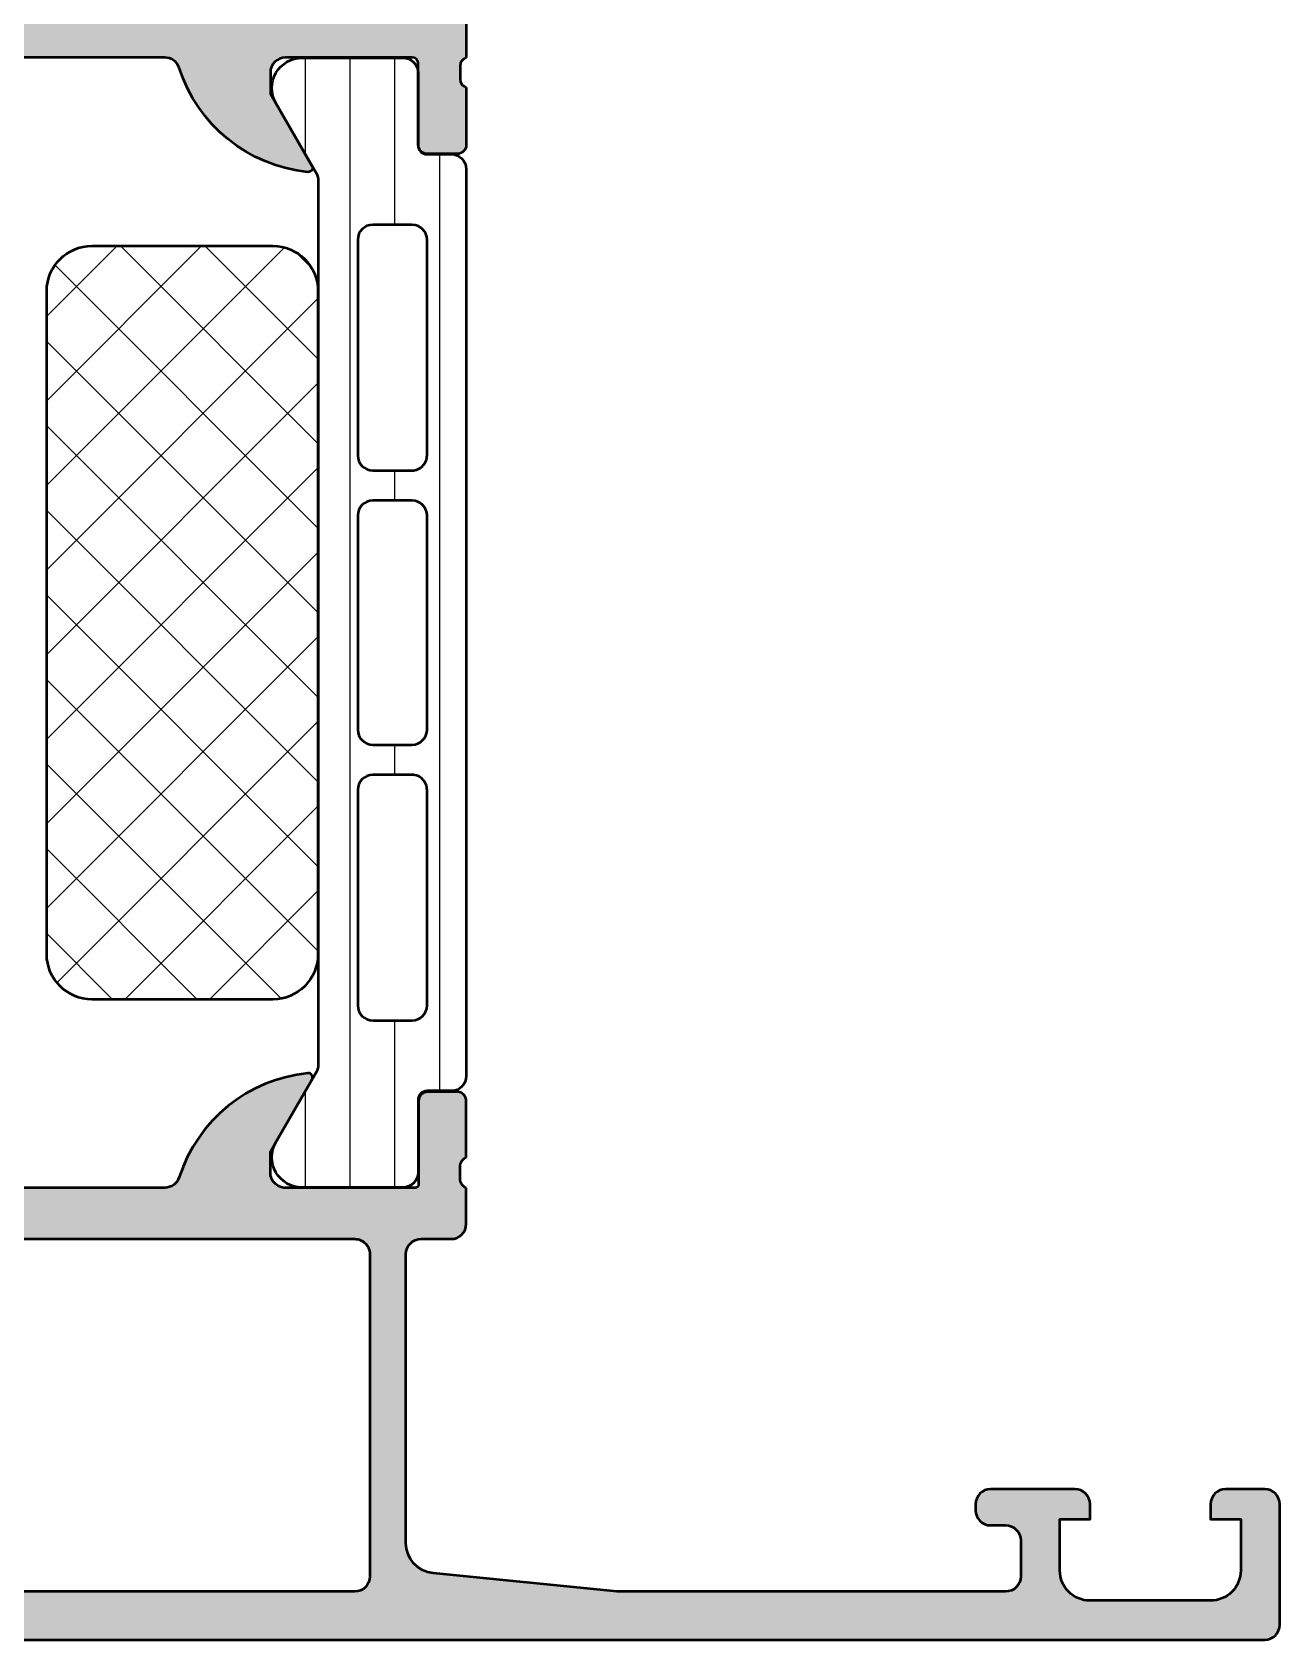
# Model space of a CAD drawing. Extents: x -15 to 68, y 0 to 85.
# Drawn here: x 26.6 to 68, y 0 to 53.3 of the extents above; entities that cross this region are included whole.
import ezdxf

# ---------------------------------------------------------------- set-up
doc = ezdxf.new("R2010")
doc.units = 0
for name, color, linetype, lineweight in [('0S-Alu contour', 7, 'Continuous', 50), ('0S-Alu hatch', 252, 'Continuous', 25), ('0S-Plastic contour', 254, 'Continuous', 50), ('0S-Plastic hatch', 253, 'Continuous', 25), ('0S-PT contour', 91, 'Continuous', 50), ('0S-PT hatch', 103, 'Continuous', 25)]:
    doc.layers.add(name, color=color, linetype=linetype, lineweight=lineweight)

# ---------------------------------------------------------------- blocks, each defined once
blk = doc.blocks.new('501710__3BBF20E8_DFB6_48A4_8364_830B2A5478DB_')
at = {"layer": '0S-Alu hatch'}
h = blk.add_hatch(color=256, dxfattribs=at)
edge = h.paths.add_edge_path()
edge.add_line((-10.00000000000008, 76.5), (-10.00000000000008, 80.99999999999997))
edge.add_ellipse((-9.5000000000001, 80.99999999999999), major_axis=(-0.4999999999999858, 0), ratio=1, start_angle=269.9999999999984, end_angle=360, ccw=False)
edge.add_line((-9.500000000000085, 81.49999999999996), (-9.200000000000072, 81.49999999999996))
edge.add_arc((-9.200000000000072, 81.99999999999997), 0.5, 270, 360)
edge.add_line((-8.700000000000072, 81.99999999999997), (-8.700000000000072, 82.49999999999999))
edge.add_arc((-9.200000000000072, 82.49999999999999), 0.5, 0, 90)
edge.add_line((-9.200000000000072, 82.99999999999997), (-14.50000000000008, 82.99999999999997))
edge.add_ellipse((-14.5000000000001, 83.49999999999996), major_axis=(-0.4999999999999858, 0), ratio=1, start_angle=0, end_angle=90.00000000000159, ccw=False)
edge.add_line((-15.00000000000008, 83.49999999999997), (-15.00000000000008, 84.49999999999997))
edge.add_ellipse((-14.5000000000001, 84.49999999999999), major_axis=(-0.4999999999999858, 0), ratio=1, start_angle=269.9999999999984, end_angle=360, ccw=False)
edge.add_line((-14.50000000000008, 84.99999999999999), (45.99999999999991, 85))
edge.add_line((45.99999999999991, 85), (45.99999999999991, 81.60000000000001))
edge.add_line((45.99999999999991, 81.60000000000001), (44.89999999999992, 80.5))
edge.add_line((44.89999999999992, 80.5), (44.29999999999991, 80.5))
edge.add_line((44.29999999999991, 80.5), (44.29999999999991, 82.5))
edge.add_arc((43.29999999999992, 82.5), 1, 0, 90)
edge.add_line((43.29999999999992, 83.49999999999999), (41.99999999999991, 83.49999999999999))
edge.add_arc((41.99999999999991, 82.5), 1, 90, 180)
edge.add_line((40.99999999999991, 82.5), (40.99999999999991, 76))
edge.add_arc((41.52499999999991, 75.5), 0.7250000000000015, 136.3971810272967, 223.6028189727033)
edge.add_line((40.99999999999991, 75), (40.99999999999991, 68))
edge.add_arc((41.99999999999991, 68), 1, 180, 270)
edge.add_line((41.99999999999991, 67), (43.29999999999992, 67))
edge.add_arc((43.29999999999991, 68), 1, 270.0000000000004, 360)
edge.add_line((44.29999999999991, 68), (44.29999999999991, 70.5))
edge.add_line((44.29999999999991, 70.5), (44.79999999999992, 70.5))
edge.add_ellipse((44.79999999999992, 69.50000000000001), major_axis=(-0.9999999999999857, 0), ratio=1, start_angle=180, end_angle=270.0000000000004, ccw=False)
edge.add_line((45.79999999999991, 69.5), (45.79999999999992, 63.99999999999999))
edge.add_ellipse((45.29999999999991, 64), major_axis=(-0.5000000000000036, 0), ratio=1, start_angle=90.0000000000008, end_angle=180, ccw=False)
edge.add_line((45.29999999999992, 63.5), (44.79999999999992, 63.5))
edge.add_ellipse((44.79999999999992, 63.99999999999999), major_axis=(-0.4999999999999929, 0), ratio=1, start_angle=0, end_angle=90, ccw=False)
edge.add_line((44.29999999999992, 63.99999999999999), (44.29999999999991, 65))
edge.add_arc((43.79999999999991, 65), 0.5, 0, 90)
edge.add_line((43.79999999999991, 65.5), (41.49999999999991, 65.5))
edge.add_arc((41.49999999999991, 65), 0.5, 90, 180)
edge.add_line((40.99999999999991, 65), (40.99999999999991, 52.5))
edge.add_arc((41.09999999999991, 52.21715728752538), 0.2999999999999987, 109.471220634491, 180)
edge.add_line((40.79999999999992, 52.21715728752538), (40.79999999999992, 51.78284271247462))
edge.add_arc((41.09999999999991, 51.78284271247462), 0.2999999999999971, 180, 250.528779365509)
edge.add_line((40.99999999999991, 51.5), (40.99999999999992, 49.60000000000004))
edge.add_ellipse((40.69999999999988, 49.60000000000003), major_axis=(-0.3000000000000327, 0), ratio=1, start_angle=89.99999999999869, end_angle=180, ccw=False)
edge.add_line((40.69999999999988, 49.29999999999999), (39.70999999999996, 49.3))
edge.add_ellipse((39.70999999999995, 49.60000000000003), major_axis=(-0.3000000000000256, 0), ratio=1, start_angle=0, end_angle=90.00000000000142, ccw=False)
edge.add_line((39.40999999999993, 49.60000000000004), (39.40999999999992, 52.3))
edge.add_arc((39.20999999999992, 52.3), 0.2000000000000028, 0, 90)
edge.add_line((39.20999999999992, 52.5), (34.99999999999992, 52.5))
edge.add_arc((34.99999999999992, 52), 0.5, 90, 180)
edge.add_line((34.49999999999992, 52), (34.49999999999992, 51.29999999999999))
edge.add_line((34.49999999999992, 51.29999999999999), (35.88149545762228, 48.90717967697245))
edge.add_ellipse((35.76188021535163, 48.83811978464829), major_axis=(-0.1381197846482948, 0), ratio=1, start_angle=84.37742244920457, end_angle=210.0000000000038, ccw=False)
edge.add_ellipse((36.2382232411737, 53.6766088618478), major_axis=(-4.99999999999999, 0), ratio=1, start_angle=17.74841635607021, end_angle=84.37742244920679, ccw=False)
edge.add_arc((30.99999999999992, 52.00000000000001), 0.4999999999999972, 17.74841635606926, 90)
edge.add_line((30.99999999999992, 52.5), (7.999999999999914, 52.5))
edge.add_arc((7.999999999999914, 51.99999999999999), 0.5000000000000071, 90, 162.2515836439299)
edge.add_ellipse((2.761776758826144, 53.67660886184773), major_axis=(-4.999999999999942, 0), ratio=1, start_angle=95.62257755079321, end_angle=162.2515836439305, ccw=False)
edge.add_ellipse((3.238119784648219, 48.83811978464828), major_axis=(-0.1381197846483011, 0), ratio=1, start_angle=-29.99999999999818, end_angle=95.62257755078929, ccw=False)
edge.add_line((3.11850454237755, 48.90717967697243), (4.499999999999914, 51.29999999999999))
edge.add_line((4.499999999999914, 51.29999999999999), (4.499999999999914, 51.99999999999999))
edge.add_arc((3.999999999999914, 51.99999999999999), 0.5, 0, 90)
edge.add_line((3.999999999999914, 52.5), (-0.2100000000000932, 52.5))
edge.add_arc((-0.2100000000000932, 52.3), 0.1999999999999957, 90, 180)
edge.add_line((-0.4100000000000819, 52.3), (-0.4100000000000961, 49.60000000000004))
edge.add_ellipse((-0.7100000000001359, 49.60000000000004), major_axis=(-0.3000000000000398, 0), ratio=1, start_angle=90, end_angle=180, ccw=False)
edge.add_line((-0.7100000000001359, 49.29999999999999), (-1.700000000000045, 49.29999999999999))
edge.add_ellipse((-1.700000000000045, 49.60000000000004), major_axis=(-0.3000000000000398, 0), ratio=1, start_angle=0, end_angle=90, ccw=False)
edge.add_line((-2.000000000000085, 49.60000000000004), (-2.000000000000085, 51.49999999999999))
edge.add_arc((-2.100000000000093, 51.78284271247461), 0.3000000000000023, 289.4712206344923, 360)
edge.add_line((-1.800000000000082, 51.78284271247461), (-1.800000000000096, 52.21715728752537))
edge.add_arc((-2.100000000000093, 52.21715728752537), 0.2999999999999971, 0, 70.52877936550729)
edge.add_line((-2.000000000000085, 52.49999999999999), (-2.000000000000085, 52.69999999999999))
edge.add_arc((-2.500000000000085, 52.69999999999999), 0.5, 0, 90)
edge.add_line((-2.500000000000085, 53.19999999999999), (-9.500000000000057, 53.1999999999998))
edge.add_ellipse((-9.500000000000071, 53.69999999999982), major_axis=(-0.5000000000000142, 0), ratio=1, start_angle=0, end_angle=90.00000000000159, ccw=False)
edge.add_line((-10.00000000000008, 53.69999999999982), (-10.00000000000007, 57.49999999999999))
edge.add_ellipse((-9.500000000000085, 57.5), major_axis=(-0.4999999999999858, 0), ratio=1, start_angle=270, end_angle=360, ccw=False)
edge.add_line((-9.500000000000085, 57.99999999999998), (-8.700000000000072, 57.99999999999998))
edge.add_ellipse((-8.70000000000006, 57.5), major_axis=(-0.4999999999999929, 0), ratio=1, start_angle=180, end_angle=270.00000000000165, ccw=False)
edge.add_line((-8.200000000000072, 57.49999999999999), (-8.200000000000088, 55.49999999999979))
edge.add_arc((-7.700000000000088, 55.49999999999979), 0.5, 180, 270)
edge.add_line((-7.700000000000088, 54.99999999999979), (-3.500000000000085, 54.99999999999979))
edge.add_arc((-3.500000000000085, 55.49999999999979), 0.5, 270, 360)
edge.add_line((-3.000000000000085, 55.49999999999979), (-3.000000000000085, 81.49999999999996))
edge.add_arc((-4.500000000000085, 81.49999999999996), 1.5, 0, 90)
edge.add_line((-4.500000000000085, 82.99999999999997), (-6.200000000000088, 82.99999999999997))
edge.add_arc((-6.200000000000088, 82.49999999999999), 0.5, 90, 180)
edge.add_line((-6.700000000000088, 82.49999999999999), (-6.700000000000088, 79.4999999999998))
edge.add_ellipse((-7.200000000000073, 79.49999999999979), major_axis=(-0.4999999999999858, 0), ratio=1, start_angle=89.9999999999983, end_angle=180, ccw=False)
edge.add_line((-7.200000000000088, 78.9999999999998), (-7.700000000000102, 78.9999999999998))
edge.add_arc((-7.700000000000102, 78.4999999999998), 0.5, 90, 180)
edge.add_line((-8.200000000000102, 78.4999999999998), (-8.200000000000088, 76.49999999999999))
edge.add_ellipse((-8.700000000000102, 76.5), major_axis=(-0.5000000000000142, 0), ratio=1, start_angle=90.00000000000318, end_angle=180, ccw=False)
edge.add_line((-8.700000000000072, 75.99999999999999), (-9.500000000000071, 75.99999999999999))
edge.add_ellipse((-9.5000000000001, 76.49999999999997), major_axis=(-0.4999999999999858, 0), ratio=1, start_angle=0, end_angle=90.00000000000318, ccw=False)
edge = h.paths.add_edge_path()
edge.add_arc((38.99999999999991, 82.79999999999998), 0.5, 0, 90)
edge.add_line((38.99999999999991, 83.3), (-0.900000000000091, 83.3))
edge.add_arc((-0.900000000000091, 82.79999999999998), 0.5, 90, 180)
edge.add_line((-1.40000000000009, 82.79999999999998), (-1.40000000000009, 54.69999999999998))
edge.add_arc((-0.9000000000000767, 54.69999999999998), 0.5000000000000142, 180, 270)
edge.add_line((-0.9000000000000767, 54.19999999999998), (38.99999999999992, 54.2))
edge.add_arc((38.99999999999992, 54.69999999999999), 0.4999999999999929, 270, 360)
edge.add_line((39.49999999999992, 54.69999999999999), (39.49999999999992, 82.79999999999998))
at = {"layer": '0S-Alu contour', "color": 7}
for points in [[(-14.50000000000008, 84.99999999999999), (45.99999999999991, 85), (45.99999999999991, 81.60000000000001), (44.89999999999992, 80.5), (44.29999999999991, 80.5), (44.29999999999991, 82.5)], [(-15.00000000000008, 83.49999999999997), (-15.00000000000008, 84.49999999999997)], [(38.99999999999991, 83.3), (-0.900000000000091, 83.3)], [(43.29999999999992, 83.49999999999999), (41.99999999999991, 83.49999999999999)], [(-9.200000000000072, 82.99999999999997), (-14.50000000000008, 82.99999999999997)], [(-4.500000000000085, 82.99999999999997), (-6.200000000000088, 82.99999999999997)], [(-1.40000000000009, 82.79999999999998), (-1.40000000000009, 54.69999999999998)], [(39.49999999999992, 54.69999999999999), (39.49999999999992, 82.79999999999998)], [(-8.700000000000072, 81.99999999999997), (-8.700000000000072, 82.49999999999999)], [(-6.700000000000088, 82.49999999999999), (-6.700000000000088, 79.4999999999998)], [(40.99999999999991, 82.5), (40.99999999999991, 76)], [(-9.500000000000085, 81.49999999999996), (-9.200000000000072, 81.49999999999996)], [(-3.000000000000085, 55.49999999999979), (-3.000000000000085, 81.49999999999996)], [(-10.00000000000008, 76.5), (-10.00000000000008, 80.99999999999997)], [(-7.200000000000088, 78.9999999999998), (-7.700000000000102, 78.9999999999998)], [(-8.200000000000102, 78.4999999999998), (-8.200000000000088, 76.49999999999999)], [(-8.700000000000072, 75.99999999999999), (-9.500000000000071, 75.99999999999999)], [(40.99999999999991, 75), (40.99999999999991, 68)], [(44.29999999999991, 68), (44.29999999999991, 70.5), (44.79999999999992, 70.5)], [(45.79999999999991, 69.5), (45.79999999999992, 63.99999999999999)], [(41.99999999999991, 67), (43.29999999999992, 67)], [(43.79999999999991, 65.5), (41.49999999999991, 65.5)], [(40.99999999999991, 65), (40.99999999999991, 52.5)], [(44.29999999999992, 63.99999999999999), (44.29999999999991, 65)], [(45.29999999999992, 63.5), (44.79999999999992, 63.5)], [(-9.500000000000085, 57.99999999999998), (-8.700000000000072, 57.99999999999998)], [(-10.00000000000008, 53.69999999999982), (-10.00000000000007, 57.49999999999999)], [(-8.200000000000072, 57.49999999999999), (-8.200000000000088, 55.49999999999979)], [(-7.700000000000088, 54.99999999999979), (-3.500000000000085, 54.99999999999979)], [(-0.9000000000000767, 54.19999999999998), (38.99999999999992, 54.2)], [(-2.500000000000085, 53.19999999999999), (-9.500000000000057, 53.1999999999998)], [(-2.000000000000085, 52.49999999999999), (-2.000000000000085, 52.69999999999999)], [(-0.4100000000000819, 52.3), (-0.4100000000000961, 49.60000000000004)], [(3.999999999999914, 52.5), (-0.2100000000000932, 52.5)], [(30.99999999999992, 52.5), (7.999999999999914, 52.5)], [(39.20999999999992, 52.5), (34.99999999999992, 52.5)], [(39.40999999999993, 49.60000000000004), (39.40999999999992, 52.3)], [(-1.800000000000082, 51.78284271247461), (-1.800000000000096, 52.21715728752537)], [(3.11850454237755, 48.90717967697243), (4.499999999999914, 51.29999999999999), (4.499999999999914, 51.99999999999999)], [(34.49999999999992, 52), (34.49999999999992, 51.29999999999999), (35.88149545762228, 48.90717967697245)], [(40.79999999999992, 52.21715728752538), (40.79999999999992, 51.78284271247462)], [(-2.000000000000085, 49.60000000000004), (-2.000000000000085, 51.49999999999999)], [(40.99999999999991, 51.5), (40.99999999999992, 49.60000000000004)], [(-0.7100000000001359, 49.29999999999999), (-1.700000000000045, 49.29999999999999)], [(40.69999999999988, 49.29999999999999), (39.70999999999996, 49.3)]]:
    blk.add_lwpolyline(points, dxfattribs=at)
at = {"layer": '0S-Alu contour', "color": 7, "extrusion": (0, 0, -1)}
for centre, radius, start, end in [((14.5000000000001, 84.49999999999999), 0.4999999999999858, 0, 90.0000000000016), ((14.5000000000001, 83.49999999999996), 0.4999999999999858, 269.9999999999984, 0), ((9.5000000000001, 80.99999999999999), 0.4999999999999858, 0, 90.0000000000016), ((7.200000000000073, 79.49999999999979), 0.4999999999999858, 180, 270.0000000000017), ((9.5000000000001, 76.49999999999997), 0.4999999999999858, 269.9999999999968, 0), ((8.700000000000102, 76.5), 0.5000000000000142, 180, 269.9999999999968), ((-44.79999999999992, 69.50000000000001), 0.9999999999999857, 89.99999999999959, 180), ((-44.79999999999992, 63.99999999999999), 0.4999999999999929, 270, 0), ((-45.29999999999991, 64), 0.5000000000000036, 180, 269.9999999999992), ((9.500000000000085, 57.5), 0.4999999999999858, 0, 90), ((8.70000000000006, 57.5), 0.4999999999999929, 89.99999999999837, 180), ((9.500000000000071, 53.69999999999982), 0.5000000000000142, 269.9999999999984, 0), ((-2.761776758826144, 53.67660886184773), 4.999999999999942, 197.7484163560695, 264.3774224492068), ((-36.2382232411737, 53.6766088618478), 4.99999999999999, 275.6225775507933, 342.2515836439298), ((1.700000000000045, 49.60000000000004), 0.3000000000000398, 270, 0), ((0.7100000000001359, 49.60000000000004), 0.3000000000000398, 180, 270), ((-39.70999999999995, 49.60000000000003), 0.3000000000000256, 269.9999999999986, 0), ((-40.69999999999988, 49.60000000000003), 0.3000000000000327, 180, 270.0000000000013), ((-3.238119784648219, 48.83811978464828), 0.1381197846483011, 264.3774224492107, 29.99999999999824), ((-35.76188021535163, 48.83811978464829), 0.1381197846482948, 149.9999999999962, 275.6225775507954)]:
    blk.add_arc(centre, radius, start, end, dxfattribs=at)
at = {"layer": '0S-Alu contour', "color": 7}
for centre, radius, start, end in [((-0.900000000000091, 82.79999999999998), 0.5, 90, 180), ((38.99999999999991, 82.79999999999998), 0.5, 0, 90), ((41.99999999999991, 82.5), 1, 90, 180), ((43.29999999999992, 82.5), 1, 0, 90), ((-9.200000000000072, 82.49999999999999), 0.5, 0, 90), ((-6.200000000000088, 82.49999999999999), 0.5, 90, 180), ((-4.500000000000085, 81.49999999999996), 1.5, 0, 90), ((-9.200000000000072, 81.99999999999997), 0.5, 270, 0), ((-7.700000000000102, 78.4999999999998), 0.5, 90, 180), ((41.52499999999991, 75.5), 0.7250000000000015, 136.3971810272967, 223.6028189727033), ((41.99999999999991, 68), 1, 180, 270), ((43.29999999999991, 68), 1, 270.0000000000004, 0), ((41.49999999999991, 65), 0.5, 90, 180), ((43.79999999999991, 65), 0.5, 0, 90), ((-7.700000000000088, 55.49999999999979), 0.5, 180, 270), ((-3.500000000000085, 55.49999999999979), 0.5, 270, 0), ((-0.9000000000000767, 54.69999999999998), 0.5000000000000142, 180, 270), ((38.99999999999992, 54.69999999999999), 0.4999999999999929, 270, 0), ((-2.500000000000085, 52.69999999999999), 0.5, 0, 90), ((-2.100000000000093, 52.21715728752537), 0.2999999999999971, 0, 70.52877936550729), ((-0.2100000000000932, 52.3), 0.1999999999999957, 90, 180), ((3.999999999999914, 51.99999999999999), 0.5, 0, 90), ((7.999999999999914, 51.99999999999999), 0.5000000000000071, 90, 162.2515836439299), ((30.99999999999992, 52.00000000000001), 0.4999999999999972, 17.74841635606926, 90), ((34.99999999999992, 52), 0.5, 90, 180), ((39.20999999999992, 52.3), 0.2000000000000028, 0, 90), ((41.09999999999991, 52.21715728752538), 0.2999999999999987, 109.471220634491, 180), ((-2.100000000000093, 51.78284271247461), 0.3000000000000023, 289.4712206344923, 0), ((41.09999999999991, 51.78284271247462), 0.2999999999999971, 180, 250.528779365509)]:
    blk.add_arc(centre, radius, start, end, dxfattribs=at)
blk = doc.blocks.new('345350__D309CBB3_B619_44A3_9669_8A1BB941BD35_')
at = {"layer": '0S-Alu hatch'}
h = blk.add_hatch(color=256, dxfattribs=at)
edge = h.paths.add_edge_path()
edge.add_arc((67.5, 4.5), 0.5, 0, 90)
edge.add_line((67.5, 5), (66.19999999999999, 5))
edge.add_arc((66.19999999999999, 4.5), 0.5, 90, 180)
edge.add_line((65.69999999999999, 4.5), (65.69999999999999, 4))
edge.add_line((65.69999999999999, 4), (66.69999999999999, 4))
edge.add_line((66.69999999999999, 4), (66.69999999999996, 2.299999999999997))
edge.add_ellipse((65.69999999999996, 2.299999999999998), major_axis=(-0.9999999999999998, 0), ratio=1, start_angle=90, end_angle=180, ccw=False)
edge.add_line((65.69999999999996, 1.299999999999998), (61.69999999999999, 1.299999999999982))
edge.add_ellipse((61.69999999999999, 2.299999999999982), major_axis=(-0.9999999999999992, 0), ratio=1, start_angle=0, end_angle=90, ccw=False)
edge.add_line((60.69999999999999, 2.299999999999982), (60.69999999999999, 4))
edge.add_line((60.69999999999999, 4), (61.69999999999999, 4))
edge.add_line((61.69999999999999, 4), (61.69999999999999, 4.499999999999984))
edge.add_arc((61.19999999999999, 4.5), 0.5000000000000009, 0, 90)
edge.add_line((61.19999999999999, 5), (58.4, 4.999999999999999))
edge.add_arc((58.4, 4.499999999999998), 0.5000000000000009, 90, 180)
edge.add_line((57.9, 4.499999999999998), (57.9, 4.299999999999982))
edge.add_arc((58.4, 4.299999999999982), 0.5, 180, 270)
edge.add_line((58.4, 3.799999999999982), (58.9, 3.799999999999982))
edge.add_ellipse((58.9, 3.299999999999983), major_axis=(-0.4999999999999992, 0), ratio=1, start_angle=180, end_angle=270, ccw=False)
edge.add_line((59.40000000000001, 3.299999999999982), (59.39999999999997, 2.099999999999981))
edge.add_ellipse((58.89999999999997, 2.09999999999998), major_axis=(-0.5000000000000018, 0), ratio=1, start_angle=90, end_angle=180, ccw=False)
edge.add_line((58.89999999999997, 1.599999999999978), (45.9983668848607, 1.599999999999979))
edge.add_line((45.9983668848607, 1.599999999999979), (39.90086726378649, 2.209750724796321))
edge.add_ellipse((40.00036986780804, 3.204788067252857), major_axis=(-1.000000040545016, 0), ratio=1, start_angle=1.5080649291121517e-05, end_angle=84.2894712981921, ccw=False)
edge.add_line((39.00036982726306, 3.204787804045858), (39.00036982726304, 12.79998738861467))
edge.add_ellipse((39.5004196810018, 12.79987268502242), major_axis=(-0.50004986689435, 0), ratio=1, start_angle=270.0131427528009, end_angle=359.9868572472245, ccw=False)
edge.add_line((39.50030497740954, 13.29992253876117), (40.5, 13.29992253876117))
edge.add_arc((40.5, 13.79992253876117), 0.5, 270, 360)
edge.add_line((41, 13.79992253876117), (41, 15))
edge.add_ellipse((41.07883644654303, 15.26752059199312), major_axis=(-0.2788950563274341, 0), ratio=1, start_angle=-1.16458937409692, end_angle=73.5801235805094, ccw=False)
edge.add_line((40.79999899999999, 15.27318899999149), (40.79999899999999, 15.72678299999148))
edge.add_ellipse((41.07886709564316, 15.73244365946855), major_axis=(-0.2789255417371436, 0), ratio=1, start_angle=-73.57540544464632, end_angle=1.1628700728883814, ccw=False)
edge.add_line((41, 15.99998699999148), (41, 17.879998))
edge.add_arc((40.69999999999999, 17.879998), 0.3000000000000078, 0, 90)
edge.add_line((40.69999999999999, 18.17999800000001), (39.72002568095721, 18.179998))
edge.add_arc((39.72002568095721, 17.879998), 0.3000000000000007, 90, 180)
edge.add_line((39.42002568095721, 17.879998), (39.42002568095721, 15.11999999999999))
edge.add_ellipse((39.30002568095722, 15.11999999999999), major_axis=(-0.1199999999999903, 0), ratio=1, start_angle=89.9999999999967, end_angle=180, ccw=False)
edge.add_line((39.30002568095721, 15), (35.00000000000002, 15))
edge.add_ellipse((35.00000000000001, 15.49999999999999), major_axis=(-0.4999999999999965, 0), ratio=1, start_angle=0, end_angle=90.0000000000008, ccw=False)
edge.add_line((34.50000000000001, 15.5), (34.49999999999999, 16.2))
edge.add_line((34.49999999999999, 16.2), (35.88149545762237, 18.59282032302755))
edge.add_arc((35.76188021535172, 18.6618802153517), 0.1381197846482894, 330.0000000000001, 455.6225775507986)
edge.add_arc((36.23822324117386, 13.82339113815207), 5.000000000000113, 95.622577550794, 162.2515836439304)
edge.add_ellipse((31.00000000000004, 15.49999999999988), major_axis=(-0.4999999999998927, 0), ratio=1, start_angle=89.99999999999591, end_angle=162.2515836439253, ccw=False)
edge.add_line((31.00000000000001, 14.99999999999999), (7.999999999999992, 15))
edge.add_ellipse((8.000000000000021, 15.49999999999984), major_axis=(-0.4999999999998384, 0), ratio=1, start_angle=17.74841635606589, end_angle=89.9999999999967, ccw=False)
edge.add_arc((2.761776758826187, 13.82339113815201), 5.000000000000197, 17.74841635607066, 84.37742244920675)
edge.add_arc((3.23811978464829, 18.66188021535171), 0.138119784648294, 84.37742244921073, 210.0000000000012)
edge.add_line((3.118504542377635, 18.59282032302757), (4.500000000000007, 16.19999999999999))
edge.add_line((4.500000000000007, 16.19999999999999), (4.5, 15.5))
edge.add_ellipse((4, 15.50000000000001), major_axis=(-0.5, 0), ratio=1, start_angle=89.9999999999983, end_angle=180, ccw=False)
edge.add_line((3.999999999999985, 15.00000000000001), (-0.3000256809571908, 15))
edge.add_ellipse((-0.3000256809571908, 15.12), major_axis=(-0.1200000000000027, 0), ratio=1, start_angle=0, end_angle=90, ccw=False)
edge.add_line((-0.4200256809571954, 15.12), (-0.4200256809571954, 17.879998))
edge.add_arc((-0.7200256809572068, 17.87999799999999), 0.3000000000000114, 0, 90)
edge.add_line((-0.7200256809572068, 18.17999800000001), (-1.699999999999988, 18.179998))
edge.add_arc((-1.700000000000002, 17.87999800000001), 0.2999999999999936, 89.99999999999729, 180)
edge.add_line((-2, 17.87999800000001), (-1.999999999999985, 15.99998699999149))
edge.add_ellipse((-2.07886709564319, 15.73244365946853), major_axis=(-0.2789255417371816, 0), ratio=1, start_angle=178.837129927118, end_angle=253.5754054446394, ccw=False)
edge.add_line((-1.799998999999985, 15.72678299999149), (-1.799998999999985, 15.2731889999915))
edge.add_ellipse((-2.078836446543022, 15.26752059199312), major_axis=(-0.2788950563274237, 0), ratio=1, start_angle=106.41987641948819, end_angle=181.1645893740988, ccw=False)
edge.add_line((-2, 15.00000000000001), (-2.299680908210589, 15))
edge.add_arc((-2.299680908210589, 14.5), 0.5000000000000036, 90, 180)
edge.add_line((-2.799680908210589, 14.5), (-2.799680908210589, 13.79992253876117))
edge.add_arc((-2.29956618973938, 13.80003725723238), 0.5001147316285183, 180.0131427528032, 269.9868572472035)
edge.add_line((-2.299680908210547, 13.29992253876117), (-1.499693115241839, 13.29992253876117))
edge.add_ellipse((-1.499443254268499, 12.80017239973451), major_axis=(-0.4997502014883784, 0), ratio=1, start_angle=179.9713537287386, end_angle=270.0286462712596, ccw=False)
edge.add_line((-0.9996931152418255, 12.79992253876115), (-0.9996931152418255, 7.400020671848328))
edge.add_ellipse((-1.499713436076888, 7.400040992683389), major_axis=(-0.5000203212479823, 0), ratio=1, start_angle=90.00232850153498, end_angle=179.9976714983276, ccw=False)
edge.add_line((-1.499693115241825, 6.900020671848326), (-2.299680908210575, 6.900020671848325))
edge.add_arc((-2.299566189739365, 6.399905953377112), 0.5001147316285218, 90.01314275280141, 179.9868572471968)
edge.add_line((-2.799680908210575, 6.400020671848338), (-2.799680908210575, 5.999996257785828))
edge.add_arc((-2.299566189739365, 6.000110976257024), 0.5001147316285183, 180.0131427528032, 269.986857247197)
edge.add_line((-2.299680908210589, 5.499996257785815), (8.00027636718005, 5.499996257785825))
edge.add_ellipse((8.000276199942048, 4.999996090547824), major_axis=(-0.5000001672380292, 0), ratio=1, start_angle=180.0000191671709, end_angle=269.99998083594335, ccw=False)
edge.add_line((8.50027636718005, 4.999996257813003), (8.500276367180042, 1.499999953273801))
edge.add_line((8.500276367180042, 1.499999953273801), (7.500276367180042, 1.499999953273801))
edge.add_arc((7.500391085671957, 0.9998852347682088), 0.5001147316629067, 90.0131427551726, 179.9868504146385)
edge.add_line((7.000276367180042, 1.000000012878441), (7.000276367180042, 0.5000000128784468))
edge.add_arc((7.500391118378033, 0.5001147334620317), 0.5001147643557832, 180.0131429938963, 269.9798609896767)
edge.add_line((7.500215332023778, 1e-15), (67.5, 1e-16))
edge.add_arc((67.5, 0.5000000000000002), 0.5000000000000001, 270, 360)
edge.add_line((68, 0.5000000000000001), (68, 4.5))
edge = h.paths.add_edge_path()
edge.add_line((0.7003190917894245, 13.29992253876117), (37.30035380553454, 13.29992253876116))
edge.add_ellipse((37.30048878729687, 12.80005752052349), major_axis=(-0.4998650364626667, 0), ratio=1, start_angle=179.9845280529183, end_angle=270.0154719470708, ccw=False)
edge.add_line((37.80035380553454, 12.79992253876107), (37.80035380553453, 2.099975658420646))
edge.add_ellipse((37.30025928519608, 2.100070059527233), major_axis=(-0.5000945292483385, 0), ratio=1, start_angle=90.0108291856593, end_angle=179.9891844747251, ccw=False)
edge.add_line((37.30035380553454, 1.5999755392113), (10.40030078124254, 1.5999755392113))
edge.add_ellipse((10.400395301581, 2.100070059527243), major_axis=(-0.5000945292483491, 0), ratio=1, start_angle=0.010815525275006621, end_angle=89.98917081434081, ccw=False)
edge.add_line((9.900300781242542, 2.099975658420602), (9.900300781242535, 5.400020819006611))
edge.add_arc((8.40030085426848, 5.400020744874273), 1.499999926974057, 2.8316468405e-06, 90.00000278938575)
edge.add_line((8.400300781242535, 6.900020671848325), (0.7003190917894245, 6.900020671848327))
edge.add_ellipse((0.7001505502649508, 7.39979111946681), major_axis=(-0.4997704760377753, 0), ratio=1, start_angle=-0.02631684688930136, end_angle=90.0193223062808, ccw=False)
edge.add_line((0.2003801269456744, 7.400020671848325), (0.2003801269456602, 12.79992253876121))
edge.add_ellipse((0.7001505502649508, 12.80015209114268), major_axis=(-0.4997704760377764, 0), ratio=1, start_angle=-90.01932230628069, end_angle=0.02631684688930136, ccw=False)
at = {"layer": '0S-Alu contour', "color": 7}
for points in [[(-0.7200256809572068, 18.17999800000001), (-1.699999999999988, 18.179998)], [(3.118504542377635, 18.59282032302757), (4.500000000000007, 16.19999999999999), (4.5, 15.5)], [(34.50000000000001, 15.5), (34.49999999999999, 16.2), (35.88149545762237, 18.59282032302755)], [(40.69999999999999, 18.17999800000001), (39.72002568095721, 18.179998)], [(-2, 17.87999800000001), (-1.999999999999985, 15.99998699999149)], [(-0.4200256809571954, 15.12), (-0.4200256809571954, 17.879998)], [(39.42002568095721, 17.879998), (39.42002568095721, 15.11999999999999)], [(41, 15.99998699999148), (41, 17.879998)], [(-1.799998999999985, 15.72678299999149), (-1.799998999999985, 15.2731889999915)], [(40.79999899999999, 15.27318899999149), (40.79999899999999, 15.72678299999148)], [(-2, 15.00000000000001), (-2.299680908210589, 15)], [(3.999999999999985, 15.00000000000001), (-0.3000256809571908, 15)], [(31.00000000000001, 14.99999999999999), (7.999999999999992, 15)], [(39.30002568095721, 15), (35.00000000000002, 15)], [(41, 13.79992253876117), (41, 15)], [(-2.799680908210589, 14.5), (-2.799680908210589, 13.79992253876117)], [(-2.299680908210547, 13.29992253876117), (-1.499693115241839, 13.29992253876117)], [(0.7003190917894245, 13.29992253876117), (37.30035380553454, 13.29992253876116)], [(39.50030497740954, 13.29992253876117), (40.5, 13.29992253876117)], [(-0.9996931152418255, 12.79992253876115), (-0.9996931152418255, 7.400020671848328)], [(0.2003801269456744, 7.400020671848325), (0.2003801269456602, 12.79992253876121)], [(37.80035380553454, 12.79992253876107), (37.80035380553453, 2.099975658420646)], [(39.00036982726306, 3.204787804045858), (39.00036982726304, 12.79998738861467)], [(-1.499693115241825, 6.900020671848326), (-2.299680908210575, 6.900020671848325)], [(8.400300781242535, 6.900020671848325), (0.7003190917894245, 6.900020671848327)], [(-2.799680908210575, 6.400020671848338), (-2.799680908210575, 5.999996257785828)], [(-2.299680908210589, 5.499996257785815), (8.00027636718005, 5.499996257785825)], [(9.900300781242542, 2.099975658420602), (9.900300781242535, 5.400020819006611)], [(8.50027636718005, 4.999996257813003), (8.500276367180042, 1.499999953273801), (7.500276367180042, 1.499999953273801)], [(61.19999999999999, 5), (58.4, 4.999999999999999)], [(67.5, 5), (66.19999999999999, 5)], [(57.9, 4.499999999999998), (57.9, 4.299999999999982)], [(60.69999999999999, 2.299999999999982), (60.69999999999999, 4), (61.69999999999999, 4), (61.69999999999999, 4.499999999999984)], [(65.69999999999999, 4.5), (65.69999999999999, 4), (66.69999999999999, 4), (66.69999999999996, 2.299999999999997)], [(68, 0.5000000000000001), (68, 4.5)], [(58.4, 3.799999999999982), (58.9, 3.799999999999982)], [(59.40000000000001, 3.299999999999982), (59.39999999999997, 2.099999999999981)], [(58.89999999999997, 1.599999999999978), (45.9983668848607, 1.599999999999979), (39.90086726378649, 2.209750724796321)], [(37.30035380553454, 1.5999755392113), (10.40030078124254, 1.5999755392113)], [(65.69999999999996, 1.299999999999998), (61.69999999999999, 1.299999999999982)], [(7.000276367180042, 1.000000012878441), (7.000276367180042, 0.5000000128784468)], [(7.500215332023778, 1e-15), (67.5, 1e-16)]]:
    blk.add_lwpolyline(points, dxfattribs=at)
for centre, radius, start, end in [((3.23811978464829, 18.66188021535171), 0.138119784648294, 84.37742244921073, 210.0000000000012), ((2.761776758826187, 13.82339113815201), 5.000000000000197, 17.74841635607066, 84.37742244920675), ((36.23822324117386, 13.82339113815207), 5.000000000000113, 95.622577550794, 162.2515836439304), ((35.76188021535172, 18.6618802153517), 0.1381197846482894, 330.0000000000001, 95.62257755079864), ((-1.700000000000002, 17.87999800000001), 0.2999999999999936, 89.99999999999729, 180), ((-0.7200256809572068, 17.87999799999999), 0.3000000000000114, 0, 90), ((39.72002568095721, 17.879998), 0.3000000000000007, 90, 180), ((40.69999999999999, 17.879998), 0.3000000000000078, 0, 90), ((-2.299680908210589, 14.5), 0.5000000000000036, 90, 180), ((-2.29956618973938, 13.80003725723238), 0.5001147316285183, 180.0131427528032, 269.9868572472035), ((40.5, 13.79992253876117), 0.5, 270, 0), ((-2.299566189739365, 6.399905953377112), 0.5001147316285218, 90.01314275280141, 179.9868572471968), ((8.40030085426848, 5.400020744874273), 1.499999926974057, 2.8316468405e-06, 90.00000278938575), ((-2.299566189739365, 6.000110976257024), 0.5001147316285183, 180.0131427528032, 269.986857247197), ((58.4, 4.499999999999998), 0.5000000000000009, 90, 180), ((61.19999999999999, 4.5), 0.5000000000000009, 0, 90), ((66.19999999999999, 4.5), 0.5, 90, 180), ((67.5, 4.5), 0.5, 0, 90), ((58.4, 4.299999999999982), 0.5, 180, 270), ((7.500391085671957, 0.9998852347682088), 0.5001147316629067, 90.0131427551726, 179.9868504146385), ((7.500391118378033, 0.5001147334620317), 0.5001147643557832, 180.0131429938963, 269.9798609896767), ((67.5, 0.5000000000000002), 0.5000000000000001, 270, 0)]:
    blk.add_arc(centre, radius, start, end, dxfattribs=at)
at = {"layer": '0S-Alu contour', "color": 7, "extrusion": (0, 0, -1)}
for centre, radius, start, end in [((2.07886709564319, 15.73244365946853), 0.2789255417371816, 106.4245945553606, 181.1628700728821), ((-4, 15.50000000000001), 0.5, 180, 270.0000000000017), ((-35.00000000000001, 15.49999999999999), 0.4999999999999965, 269.9999999999992, 0), ((-41.07886709564316, 15.73244365946855), 0.2789255417371436, 358.8371299271116, 73.57540544464624), ((2.078836446543022, 15.26752059199312), 0.2788950563274237, 178.8354106259012, 253.5801235805118), ((0.3000256809571908, 15.12), 0.1200000000000028, 270, 0), ((-8.000000000000021, 15.49999999999984), 0.4999999999998384, 270.0000000000033, 342.2515836439341), ((-31.00000000000004, 15.49999999999988), 0.4999999999998927, 197.7484163560749, 270.0000000000041), ((-39.30002568095722, 15.11999999999999), 0.1199999999999903, 180, 270.0000000000033), ((-41.07883644654303, 15.26752059199312), 0.2788950563274341, 286.4198764194906, 1.164589374096924), ((1.499443254268499, 12.80017239973451), 0.4997502014883784, 89.9713537287404, 180.0286462712615), ((-0.7001505502649508, 12.80015209114268), 0.4997704760377764, 359.9736831531107, 90.01932230628076), ((-37.30048878729687, 12.80005752052349), 0.4998650364626667, 89.98452805292918, 180.0154719470817), ((-39.5004196810018, 12.79987268502242), 0.50004986689435, 0.0131427527754762, 89.9868572471991), ((1.499713436076888, 7.400040992683389), 0.5000203212479823, 180.0023285016724, 269.997671498465), ((-0.7001505502649508, 7.39979111946681), 0.4997704760377754, 269.9806776937192, 0.0263168468893796), ((-8.000276199942048, 4.999996090547824), 0.5000001672380292, 90.00001916405668, 179.9999808328291), ((-58.9, 3.299999999999983), 0.4999999999999992, 90, 180), ((-40.00036986780804, 3.204788067252857), 1.000000040545016, 275.710528701808, 359.9999849193507), ((-61.69999999999999, 2.299999999999982), 0.9999999999999992, 270, 0), ((-65.69999999999996, 2.299999999999998), 0.9999999999999998, 180, 270), ((-10.400395301581, 2.100070059527243), 0.5000945292483491, 270.0108291856592, 359.989184474725), ((-37.30025928519608, 2.100070059527233), 0.5000945292483385, 180.010815525275, 269.9891708143407), ((-58.89999999999997, 2.09999999999998), 0.5000000000000018, 180, 270)]:
    blk.add_arc(centre, radius, start, end, dxfattribs=at)
blk = doc.blocks.new('284175__A48783F9_B3C0_4AED_B882_5ED706F3FED0___8C8736CE_3229_4ED6_88F9_A3D72E136A34_')
at = {"layer": '0S-Plastic hatch'}
h = blk.add_hatch(dxfattribs=at)
h.set_pattern_fill('ANSI31', color=256, scale=0.4680000000000001, angle=45, style=0)
h.set_pattern_definition([(90, (0, 0), (-1.4859, 0), [])])
edge = h.paths.add_edge_path()
edge.add_ellipse((40.49999999999993, 48.79000000000001), major_axis=(-0.5, 0), ratio=1, start_angle=180, end_angle=270, ccw=False)
edge.add_line((40.99999999999993, 48.79000000000001), (40.99999999999993, 18.71000000000001))
edge.add_ellipse((40.49999999999992, 18.71000000000001), major_axis=(-0.5, 0), ratio=1, start_angle=90, end_angle=180, ccw=False)
edge.add_line((40.49999999999992, 18.21000000000001), (39.69999999999993, 18.21000000000001))
edge.add_arc((39.69999999999993, 17.91000000000001), 0.2999999999999971, 90, 180)
edge.add_line((39.39999999999994, 17.91000000000001), (39.39999999999993, 15.51))
edge.add_ellipse((38.89999999999993, 15.51), major_axis=(-0.5, 0), ratio=1, start_angle=90.0000000000008, end_angle=180, ccw=False)
edge.add_line((38.89999999999993, 15.01), (35.54999999999993, 15.01))
edge.add_ellipse((35.54999999999993, 16.01000000000001), major_axis=(-1.000000000000001, 0), ratio=1, start_angle=-29.999999999999886, end_angle=90, ccw=False)
edge.add_line((34.68397459621549, 16.51000000000001), (36.03301270189215, 18.84660254037844))
edge.add_arc((35.59999999999992, 19.09660254037844), 0.5000000000000059, 329.9999999999999, 360)
edge.add_line((36.09999999999994, 19.09660254037844), (36.09999999999994, 48.40339745962156))
edge.add_arc((35.59999999999986, 48.40339745962154), 0.5000000000000746, 0, 29.99999999999777)
edge.add_line((36.03301270189215, 48.65339745962156), (34.6839745962155, 50.99000000000001))
edge.add_ellipse((35.54999999999993, 51.49), major_axis=(-1.000000000000001, 0), ratio=1, start_angle=-90.0000000000004, end_angle=30.000000000000227, ccw=False)
edge.add_line((35.54999999999994, 52.49000000000001), (38.89999999999993, 52.49000000000001))
edge.add_ellipse((38.89999999999993, 51.99000000000001), major_axis=(-0.5, 0), ratio=1, start_angle=180, end_angle=270, ccw=False)
edge.add_line((39.39999999999994, 51.99000000000001), (39.39999999999994, 49.59))
edge.add_arc((39.69999999999993, 49.59000000000001), 0.3000000000000043, 180, 270)
edge.add_line((39.69999999999993, 49.29000000000001), (40.49999999999993, 49.29000000000001))
edge = h.paths.add_edge_path()
edge.add_line((39.19999999999993, 28.70000000000001), (37.89999999999994, 28.70000000000001))
edge.add_arc((37.89999999999994, 28.20000000000001), 0.5, 90, 180)
edge.add_line((37.39999999999993, 28.20000000000001), (37.39999999999994, 21.05))
edge.add_arc((37.89999999999994, 21.05), 0.5, 180, 269.9999999999992)
edge.add_line((37.89999999999994, 20.55000000000001), (39.19999999999993, 20.55))
edge.add_arc((39.19999999999993, 21.05), 0.5000000000000036, 270, 360)
edge.add_line((39.69999999999993, 21.05000000000001), (39.69999999999995, 28.2))
edge.add_arc((39.19999999999994, 28.2), 0.5000000000000036, 0, 90.00000000000081)
edge = h.paths.add_edge_path()
edge.add_arc((39.19999999999993, 46.45), 0.5, 0, 90)
edge.add_line((39.19999999999993, 46.95), (37.89999999999994, 46.95))
edge.add_arc((37.89999999999994, 46.45), 0.5, 90, 180)
edge.add_line((37.39999999999993, 46.45), (37.39999999999993, 39.30000000000001))
edge.add_arc((37.89999999999994, 39.30000000000001), 0.5, 180, 270)
edge.add_line((37.89999999999994, 38.80000000000001), (39.19999999999993, 38.80000000000001))
edge.add_arc((39.19999999999994, 39.30000000000001), 0.5, 269.9999999999992, 360)
edge.add_line((39.69999999999994, 39.30000000000001), (39.69999999999993, 46.45))
edge = h.paths.add_edge_path()
edge.add_line((39.19999999999994, 37.80000000000001), (37.89999999999994, 37.80000000000001))
edge.add_arc((37.89999999999994, 37.30000000000001), 0.5, 90, 180)
edge.add_line((37.39999999999993, 37.30000000000001), (37.39999999999993, 30.20000000000001))
edge.add_arc((37.89999999999994, 30.20000000000001), 0.5, 180, 270)
edge.add_line((37.89999999999994, 29.7), (39.19999999999994, 29.7))
edge.add_arc((39.19999999999994, 30.20000000000001), 0.5, 270, 360)
edge.add_line((39.69999999999994, 30.20000000000001), (39.69999999999994, 37.30000000000001))
edge.add_arc((39.19999999999994, 37.30000000000001), 0.5, 0, 90)
at = {"layer": '0S-Alu contour', "color": 7}
for points in [[(39.19999999999993, 46.95), (37.89999999999994, 46.95)], [(37.39999999999993, 46.45), (37.39999999999993, 39.30000000000001)], [(39.69999999999994, 39.30000000000001), (39.69999999999993, 46.45)], [(37.89999999999994, 38.80000000000001), (39.19999999999993, 38.80000000000001)], [(39.19999999999994, 37.80000000000001), (37.89999999999994, 37.80000000000001)], [(37.39999999999993, 37.30000000000001), (37.39999999999993, 30.20000000000001)], [(39.69999999999994, 30.20000000000001), (39.69999999999994, 37.30000000000001)], [(37.89999999999994, 29.7), (39.19999999999994, 29.7)], [(39.19999999999993, 28.70000000000001), (37.89999999999994, 28.70000000000001)], [(37.39999999999993, 28.20000000000001), (37.39999999999994, 21.05)], [(39.69999999999993, 21.05000000000001), (39.69999999999995, 28.2)], [(37.89999999999994, 20.55000000000001), (39.19999999999993, 20.55)]]:
    blk.add_lwpolyline(points, dxfattribs=at)
for centre, radius, start, end in [((37.89999999999994, 46.45), 0.5, 90, 180), ((39.19999999999993, 46.45), 0.5, 0, 90), ((37.89999999999994, 39.30000000000001), 0.5, 180, 270), ((39.19999999999994, 39.30000000000001), 0.5, 269.9999999999992, 0), ((37.89999999999994, 37.30000000000001), 0.5, 90, 180), ((39.19999999999994, 37.30000000000001), 0.5, 0, 90), ((37.89999999999994, 30.20000000000001), 0.5, 180, 270), ((39.19999999999994, 30.20000000000001), 0.5, 270, 0), ((37.89999999999994, 28.20000000000001), 0.5, 90, 180), ((39.19999999999994, 28.2), 0.5000000000000036, 0, 90.00000000000081), ((37.89999999999994, 21.05), 0.5, 180, 269.9999999999992), ((39.19999999999993, 21.05), 0.5000000000000036, 270, 0)]:
    blk.add_arc(centre, radius, start, end, dxfattribs=at)
at = {"layer": '0S-Plastic contour', "color": 7}
for points in [[(35.54999999999994, 52.49000000000001), (38.89999999999993, 52.49000000000001)], [(39.39999999999994, 51.99000000000001), (39.39999999999994, 49.59)], [(36.03301270189215, 48.65339745962156), (34.6839745962155, 50.99000000000001)], [(39.69999999999993, 49.29000000000001), (40.49999999999993, 49.29000000000001)], [(40.99999999999993, 48.79000000000001), (40.99999999999993, 18.71000000000001)], [(36.09999999999994, 19.09660254037844), (36.09999999999994, 48.40339745962156)], [(34.68397459621549, 16.51000000000001), (36.03301270189215, 18.84660254037844)], [(40.49999999999992, 18.21000000000001), (39.69999999999993, 18.21000000000001)], [(39.39999999999994, 17.91000000000001), (39.39999999999993, 15.51)], [(38.89999999999993, 15.01), (35.54999999999993, 15.01)]]:
    blk.add_lwpolyline(points, dxfattribs=at)
at = {"layer": '0S-Plastic contour', "color": 7, "extrusion": (0, 0, -1)}
for centre, radius, start, end in [((-35.54999999999993, 51.49), 1.000000000000001, 329.9999999999999, 90.0000000000004), ((-38.89999999999993, 51.99000000000001), 0.5, 90, 180), ((-40.49999999999993, 48.79000000000001), 0.5, 90, 180), ((-40.49999999999992, 18.71000000000001), 0.5, 180, 270), ((-35.54999999999993, 16.01000000000001), 1.000000000000001, 270, 29.99999999999993), ((-38.89999999999993, 15.51), 0.5, 180, 269.9999999999992)]:
    blk.add_arc(centre, radius, start, end, dxfattribs=at)
at = {"layer": '0S-Plastic contour', "color": 7}
for centre, radius, start, end in [((39.69999999999993, 49.59000000000001), 0.3000000000000043, 180, 270), ((35.59999999999986, 48.40339745962154), 0.5000000000000746, 0, 29.99999999999777), ((35.59999999999992, 19.09660254037844), 0.5000000000000059, 329.9999999999999, 0), ((39.69999999999993, 17.91000000000001), 0.2999999999999971, 90, 180)]:
    blk.add_arc(centre, radius, start, end, dxfattribs=at)
blk = doc.blocks.new('502340__7ED00A87_0D17_4459_B72D_BB19F9444F7C_')
at = {"layer": '0S-PT hatch'}
h = blk.add_hatch(dxfattribs=at)
h.set_pattern_fill('ANSI37', color=256, scale=0.625, angle=90, style=0)
h.set_pattern_definition([(135, (0, 0), (-1.403165018917055, -1.403165018917055), []), (225, (0, 0), (1.403165018917055, -1.403165018917055), [])])
edge = h.paths.add_edge_path()
edge.add_ellipse((28.57999999999993, 44.75), major_axis=(-1.5, 0), ratio=1, start_angle=270.0000000000003, end_angle=360, ccw=False)
edge.add_line((28.57999999999993, 46.25), (34.57999999999993, 46.25))
edge.add_ellipse((34.57999999999993, 44.75), major_axis=(-1.5, 0), ratio=1, start_angle=180, end_angle=270, ccw=False)
edge.add_line((36.07999999999993, 44.75), (36.07999999999993, 22.75))
edge.add_ellipse((34.57999999999993, 22.75), major_axis=(-1.5, 0), ratio=1, start_angle=90, end_angle=180, ccw=False)
edge.add_line((34.57999999999993, 21.25), (28.57999999999993, 21.25))
edge.add_ellipse((28.57999999999993, 22.75), major_axis=(-1.5, 0), ratio=1, start_angle=0, end_angle=90, ccw=False)
edge.add_line((27.07999999999993, 22.75), (27.07999999999993, 44.75))
at = {"layer": '0S-PT contour', "color": 7}
for points in [[(28.57999999999993, 46.25), (34.57999999999993, 46.25)], [(27.07999999999993, 22.75), (27.07999999999993, 44.75)], [(36.07999999999993, 44.75), (36.07999999999993, 22.75)], [(34.57999999999993, 21.25), (28.57999999999993, 21.25)]]:
    blk.add_lwpolyline(points, dxfattribs=at)
at = {"layer": '0S-PT contour', "color": 7, "extrusion": (0, 0, -1)}
for centre, start, end in [((-28.57999999999993, 44.75), 0, 89.99999999999973), ((-34.57999999999993, 44.75), 90, 180), ((-28.57999999999993, 22.75), 270, 0), ((-34.57999999999993, 22.75), 180, 270)]:
    blk.add_arc(centre, 1.5, start, end, dxfattribs=at)
blk = doc.blocks.new('502340__95C7E850_5D95_4330_AB99_5829FCB42B1C_')
at = {"layer": '0S-Alu contour', "color": 7}
for name in ['501710__3BBF20E8_DFB6_48A4_8364_830B2A5478DB_', '345350__D309CBB3_B619_44A3_9669_8A1BB941BD35_']:
    blk.add_blockref(name, (0, 0), dxfattribs=at)
at = {"layer": '0S-Plastic contour', "color": 7}
blk.add_blockref('284175__A48783F9_B3C0_4AED_B882_5ED706F3FED0___8C8736CE_3229_4ED6_88F9_A3D72E136A34_', (0, 0), dxfattribs=at)
at = {"layer": '0S-PT contour', "color": 7}
blk.add_blockref('502340__7ED00A87_0D17_4459_B72D_BB19F9444F7C_', (0, 0), dxfattribs=at)

msp = doc.modelspace()

# ---------------------------------------------------------------- block references
at = {"layer": '0S-Alu contour', "color": 7}
msp.add_blockref('502340__95C7E850_5D95_4330_AB99_5829FCB42B1C_', (0, 0), dxfattribs=at)

doc.saveas('drawing.dxf')
